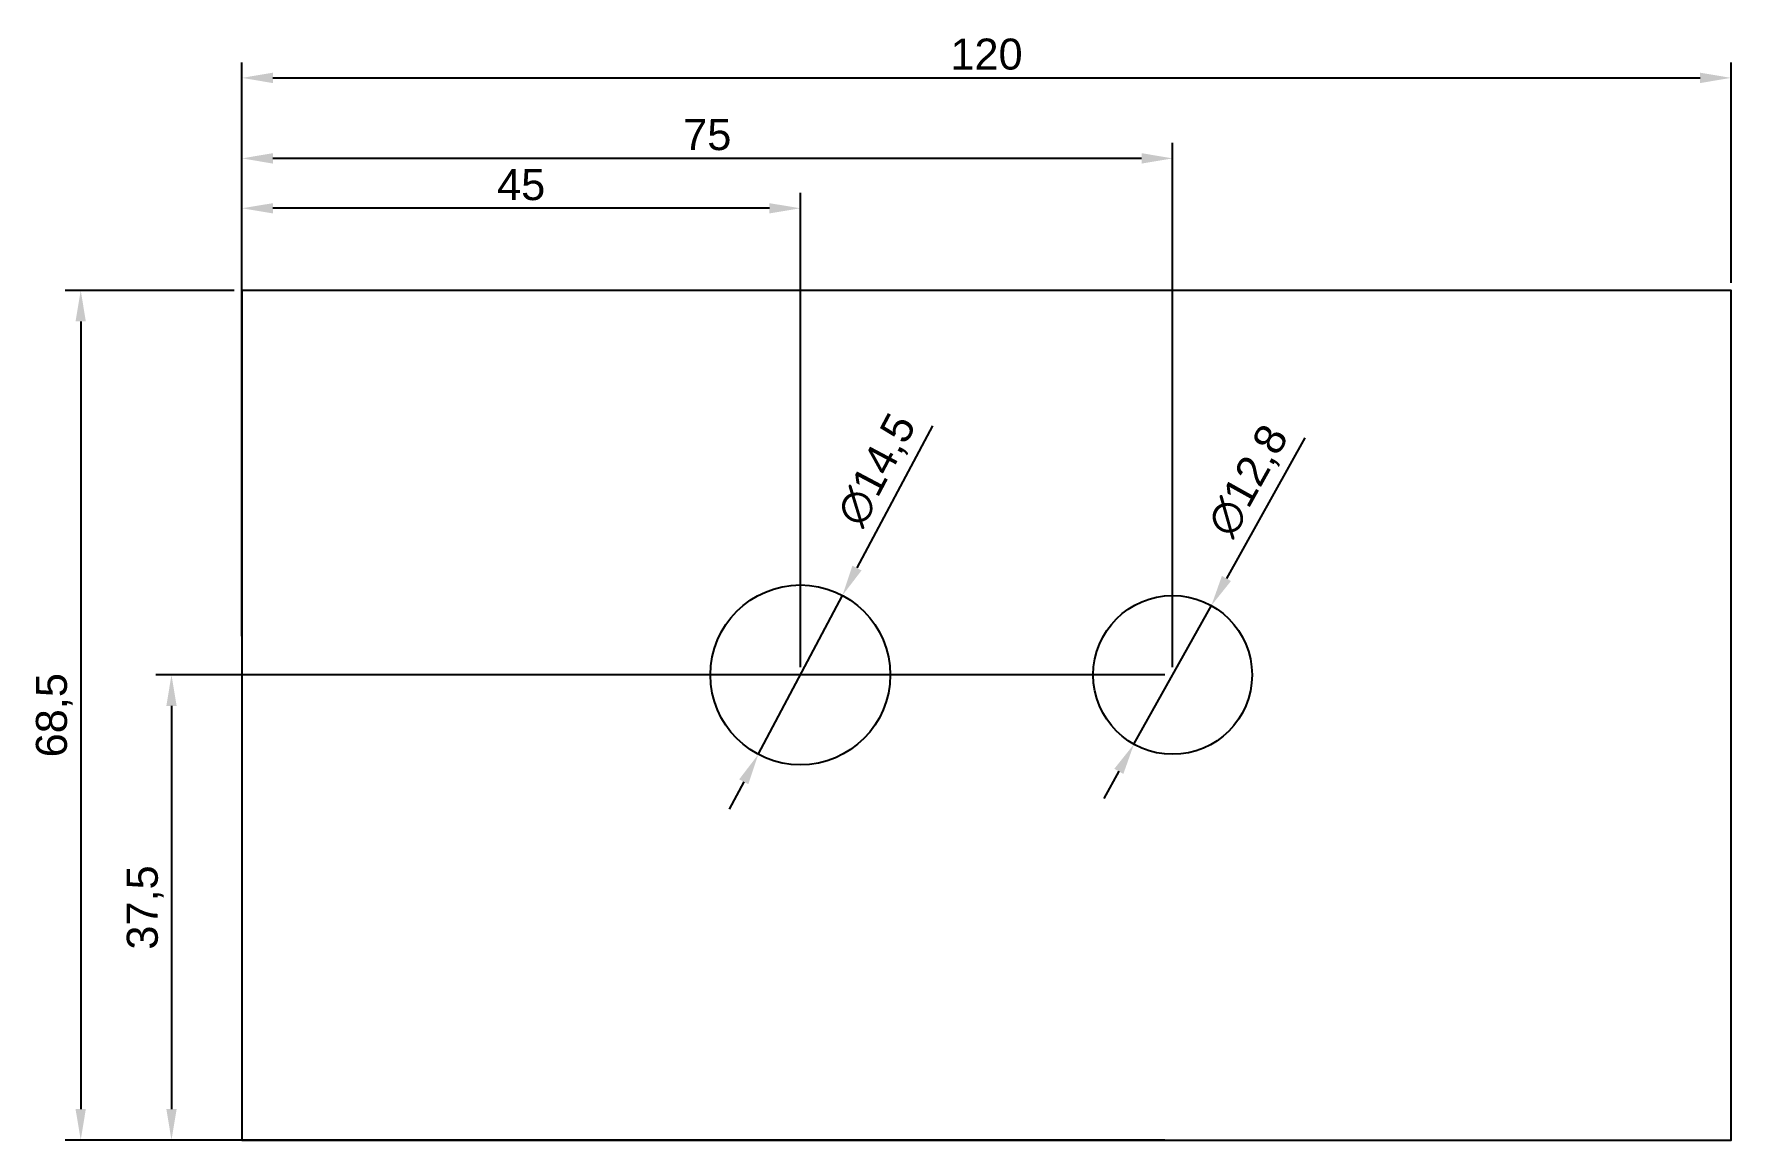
# Model space of a CAD drawing. Header units: millimetres. Extents: x -17 to 120, y 0 to 89.
import ezdxf

# ---------------------------------------------------------------- set-up
doc = ezdxf.new("R2010")
doc.units = ezdxf.units.MM
doc.styles.get("Standard").update_dxf_attribs({"font": 'arial.ttf'})
doc.dimstyles.new('ISO-25', dxfattribs={"dimtxt": 2.5, "dimasz": 2.5, "dimexe": 1.25, "dimexo": 0.625, "dimtad": 1, "dimtxsty": 'Standard', "dimcen": 2.5, "dimadec": 0, "dimazin": 0, "dimtfac": 1, "dimtmove": 0, "dimatfit": 3, "dimfxl": 1, "dimarcsym": 0})

# ---------------------------------------------------------------- blocks, each defined once
blk = doc.blocks.new('*D0')
at = {"color": 0, "lineweight": -2, "transparency": 16777216}
for p, q in [((-0.63, 68.5), (-14.24, 68.5)), ((-12.99, 66), (-12.99, 2.5)), ((-0.63, 0), (-14.24, 0))]:
    blk.add_line(p, q, dxfattribs=at)
at = {"color": 0, "transparency": 16777216}
for points in [[(-13.41, 66), (-12.58, 66), (-12.99, 68.5)], [(-13.41, 2.5), (-12.58, 2.5), (-12.99, 0)]]:
    blk.add_solid(points, dxfattribs=at)
at = {"layer": 'Defpoints', "color": 0, "transparency": 16777216}
for p in [(0, 68.5), (0, 0), (-12.99, 0)]:
    blk.add_point(p, dxfattribs=at)
at = {"color": 0, "transparency": 16777216, "insert": (-15.12, 34.25), "char_height": 2.5, "attachment_point": 5, "rotation": 90}
blk.add_mtext('68,5', dxfattribs=at)
blk = doc.blocks.new('*D1')
at = {"color": 0, "lineweight": -2, "transparency": 16777216}
for p, q in [((0, 69.12), (0, 86.88)), ((120, 69.12), (120, 86.88)), ((2.5, 85.63), (117.5, 85.63))]:
    blk.add_line(p, q, dxfattribs=at)
at = {"color": 0, "transparency": 16777216}
for points in [[(2.5, 86.05), (2.5, 85.21), (0, 85.63)], [(117.5, 86.05), (117.5, 85.21), (120, 85.63)]]:
    blk.add_solid(points, dxfattribs=at)
at = {"layer": 'Defpoints', "color": 0, "transparency": 16777216}
for p in [(120, 85.63), (0, 68.5), (120, 68.5)]:
    blk.add_point(p, dxfattribs=at)
at = {"color": 0, "transparency": 16777216, "insert": (60, 87.53), "char_height": 2.5, "attachment_point": 5}
blk.add_mtext('120', dxfattribs=at)
blk = doc.blocks.new('*D15')
at = {"color": 0, "lineweight": -2, "transparency": 16777216}
for p, q in [((0, 40.63), (0, 76.37)), ((45, 38.12), (45, 76.37)), ((42.5, 75.12), (2.5, 75.12))]:
    blk.add_line(p, q, dxfattribs=at)
at = {"color": 0, "transparency": 16777216}
for points in [[(2.5, 75.53), (2.5, 74.7), (0, 75.12)], [(42.5, 75.53), (42.5, 74.7), (45, 75.12)]]:
    blk.add_solid(points, dxfattribs=at)
at = {"layer": 'Defpoints', "color": 0, "transparency": 16777216}
for p in [(0, 75.12), (0, 40), (45, 37.5)]:
    blk.add_point(p, dxfattribs=at)
at = {"color": 0, "transparency": 16777216, "insert": (22.5, 77.01), "char_height": 2.5, "attachment_point": 5}
blk.add_mtext('45', dxfattribs=at)
blk = doc.blocks.new('*D17')
at = {"color": 0, "lineweight": -2, "transparency": 16777216}
for p, q in [((0, 40.63), (0, 80.39)), ((75, 38.12), (75, 80.39)), ((72.5, 79.14), (2.5, 79.14))]:
    blk.add_line(p, q, dxfattribs=at)
at = {"color": 0, "transparency": 16777216}
for points in [[(2.5, 79.56), (2.5, 78.72), (0, 79.14)], [(72.5, 79.56), (72.5, 78.72), (75, 79.14)]]:
    blk.add_solid(points, dxfattribs=at)
at = {"layer": 'Defpoints', "color": 0, "transparency": 16777216}
for p in [(0, 79.14), (0, 40), (75, 37.5)]:
    blk.add_point(p, dxfattribs=at)
at = {"color": 0, "transparency": 16777216, "insert": (37.5, 81.04), "char_height": 2.5, "attachment_point": 5}
blk.add_mtext('75', dxfattribs=at)
blk = doc.blocks.new('*D16')
at = {"color": 0, "lineweight": -2, "transparency": 16777216}
for p, q in [((55.64, 57.59), (49.56, 46.12)), ((41.61, 31.09), (48.39, 43.91)), ((40.44, 28.88), (39.27, 26.67))]:
    blk.add_line(p, q, dxfattribs=at)
at = {"color": 0, "transparency": 16777216}
for points in [[(49.19, 46.31), (49.93, 45.92), (48.39, 43.91)], [(40.07, 29.08), (40.81, 28.69), (41.61, 31.09)]]:
    blk.add_solid(points, dxfattribs=at)
at = {"layer": 'Defpoints', "color": 0, "transparency": 16777216}
for p in [(48.39, 43.91), (41.61, 31.09)]:
    blk.add_point(p, dxfattribs=at)
at = {"color": 0, "transparency": 16777216, "insert": (51.27, 53.97), "char_height": 2.5, "attachment_point": 5, "rotation": 62.1047}
blk.add_mtext('∅14,5', dxfattribs=at)
blk = doc.blocks.new('*D14')
at = {"color": 0, "lineweight": -2, "transparency": 16777216}
for p, q in [((85.65, 56.6), (79.33, 45.27)), ((71.88, 31.91), (78.12, 43.09)), ((70.67, 29.73), (69.45, 27.54))]:
    blk.add_line(p, q, dxfattribs=at)
at = {"color": 0, "transparency": 16777216}
for points in [[(78.97, 45.48), (79.7, 45.07), (78.12, 43.09)], [(70.3, 29.93), (71.03, 29.52), (71.88, 31.91)]]:
    blk.add_solid(points, dxfattribs=at)
at = {"layer": 'Defpoints', "color": 0, "transparency": 16777216}
for p in [(78.12, 43.09), (71.88, 31.91)]:
    blk.add_point(p, dxfattribs=at)
at = {"color": 0, "transparency": 16777216, "insert": (81.2, 53.09), "char_height": 2.5, "attachment_point": 5, "rotation": 60.8688}
blk.add_mtext('∅12,8', dxfattribs=at)
blk = doc.blocks.new('*D18')
at = {"color": 0, "lineweight": -2, "transparency": 16777216}
for p, q in [((74.38, 37.5), (-6.93, 37.5)), ((-5.68, 35), (-5.68, 2.5)), ((74.38, 0), (-6.93, 0))]:
    blk.add_line(p, q, dxfattribs=at)
at = {"color": 0, "transparency": 16777216}
for points in [[(-6.09, 35), (-5.26, 35), (-5.68, 37.5)], [(-6.09, 2.5), (-5.26, 2.5), (-5.68, 0)]]:
    blk.add_solid(points, dxfattribs=at)
at = {"layer": 'Defpoints', "color": 0, "transparency": 16777216}
for p in [(75, 37.5), (75, 0), (-5.68, 0)]:
    blk.add_point(p, dxfattribs=at)
at = {"color": 0, "transparency": 16777216, "insert": (-7.8, 18.75), "char_height": 2.5, "attachment_point": 5, "rotation": 90}
blk.add_mtext('37,5', dxfattribs=at)
blk = doc.blocks.new('SeitenwandStrom')
blk.add_lwpolyline([(0, 0), (120, 0), (120, 68.5), (0, 68.5)], close=True)
at = {"color": 1}
for centre, radius in [((45, 37.5), 7.25), ((75, 37.5), 6.4)]:
    blk.add_circle(centre, radius, dxfattribs=at)
dim = blk.add_linear_dim(base=(120, 85.631), p1=(0, 68.5), p2=(120, 68.5), dimstyle='ISO-25')
dim.commit()
dim.dimension.update_dxf_attribs({"geometry": '*D1', "text_midpoint": (60, 85.631), "dimtype": 128})
for base, p1, picture, middle in [((0, 79.14), (75, 37.5), '*D17', (37.5, 81.036)), ((0, 75.117), (45, 37.5), '*D15', (22.5, 77.013))]:
    dim = blk.add_linear_dim(base=base, p1=p1, p2=(0, 40), dimstyle='ISO-25')
    dim.commit()
    dim.dimension.update_dxf_attribs({"geometry": picture, "text_midpoint": middle})
for base, p1, p2, picture, middle in [((-12.993, 0), (0, 68.5), (0, 0), '*D0', (-15.121, 34.25)), ((-5.676, 0), (75, 37.5), (75, 0), '*D18', (-7.803, 18.75))]:
    dim = blk.add_linear_dim(base=base, p1=p1, p2=p2, angle=90, dimstyle='ISO-25')
    dim.commit()
    dim.dimension.update_dxf_attribs({"geometry": picture, "text_midpoint": middle})
for p1, p2, picture, middle in [((41.608, 31.092), (48.392, 43.908), '*D16', (51.267, 53.973)), ((71.884, 31.91), (78.116, 43.09), '*D14', (81.204, 53.086))]:
    dim = blk.add_diameter_dim_2p(p1=p1, p2=p2, dimstyle='ISO-25')
    dim.commit()
    dim.dimension.update_dxf_attribs({"geometry": picture, "text_midpoint": middle})

msp = doc.modelspace()

# ---------------------------------------------------------------- block references
msp.add_blockref('SeitenwandStrom', (0, 0))

doc.saveas('drawing.dxf')
